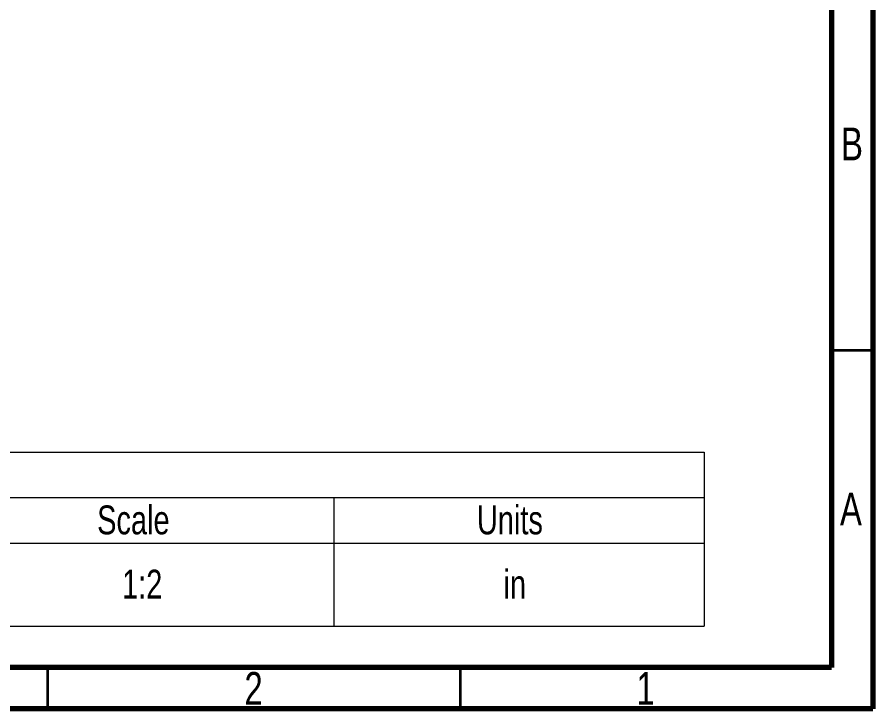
# Paper-space layout 'Sheet2' of a CAD drawing. Header units: inches. Extents: x 0 to 16.3, y 0 to 11.5.
# Drawn here: x 12.256 to 16.339, y 0.197 to 3.498 of the extents above; entities that cross this region are included whole.
import ezdxf

# ---------------------------------------------------------------- set-up
doc = ezdxf.new("R2010")
doc.units = ezdxf.units.IN
doc.header["$MEASUREMENT"] = 0
doc.styles.add('SLDTEXTSTYLE0', font='TXT', dxfattribs={"width": 0.75})

# ---------------------------------------------------------------- blocks, each defined once
blk = doc.blocks.new('SW_TABLEANNOTATION_2')
at = {"color": 0, "linetype": 'Continuous', "lineweight": 18}
for p, q in [((3.5338, 0), (5.3007, 0)), ((5.3007, 0), (7.0676, 0)), ((7.0676, 0), (7.0676, -0.2175)), ((3.5338, -0.2175), (5.3007, -0.2175)), ((5.3007, -0.2175), (7.0676, -0.2175)), ((5.3007, -0.2175), (5.3007, -0.4351)), ((7.0676, -0.2175), (7.0676, -0.4351)), ((3.5338, -0.4351), (5.3007, -0.4351)), ((5.3007, -0.4351), (5.3007, -0.8308)), ((5.3007, -0.4351), (7.0676, -0.4351)), ((7.0676, -0.4351), (7.0676, -0.8308)), ((3.5338, -0.8308), (5.3007, -0.8308)), ((5.3007, -0.8308), (7.0676, -0.8308))]:
    blk.add_line(p, q, dxfattribs=at)
at = {"color": 0, "linetype": 'Continuous', "lineweight": 0, "char_height": 0.1378, "attachment_point": 1, "style": 'SLDTEXTSTYLE0'}
for s, insert in [('Scale', (4.1712, -0.255)), ('Units', (5.9828, -0.255)), ('1:2', (4.29, -0.5616)), ('in', (6.1098, -0.5616))]:
    blk.add_mtext(s, dxfattribs=dict(at, insert=insert))

psp = doc.layouts.new('Sheet2')

# ---------------------------------------------------------------- linework, layer by layer
at = {"color": 7, "linetype": 'Continuous', "lineweight": 70}
for p, q in [((16.338583, 11.496063), (16.338583, 0.19685)), ((16.141732, 11.299213), (16.141732, 0.393701)), ((16.141732, 0.393701), (0.787402, 0.393701)), ((16.338583, 0.19685), (0.590551, 0.19685))]:
    psp.add_line(p, q, dxfattribs=at)
at = {"color": 7, "linetype": 'Continuous', "lineweight": 35}
for p, q in [((16.141732, 1.909449), (16.338583, 1.909449)), ((12.401575, 0.393701), (12.401575, 0.19685)), ((14.370079, 0.393701), (14.370079, 0.19685))]:
    psp.add_line(p, q, dxfattribs=at)

# ---------------------------------------------------------------- block references
at = {"color": 7, "linetype": 'Continuous', "lineweight": 0}
psp.add_blockref('SW_TABLEANNOTATION_2', (8.466692, 1.422702), dxfattribs=at)

# ---------------------------------------------------------------- texts
at = {"color": 7, "linetype": 'Continuous', "lineweight": 0, "char_height": 0.15625, "attachment_point": 2, "style": 'SLDTEXTSTYLE0'}
for s, insert in [('B', (16.239, 2.971328)), ('A', (16.233846, 1.229202)), ('2', (13.384253, 0.372903)), ('1', (15.254332, 0.372903))]:
    psp.add_mtext(s, dxfattribs=dict(at, insert=insert))

doc.saveas('drawing.dxf')
